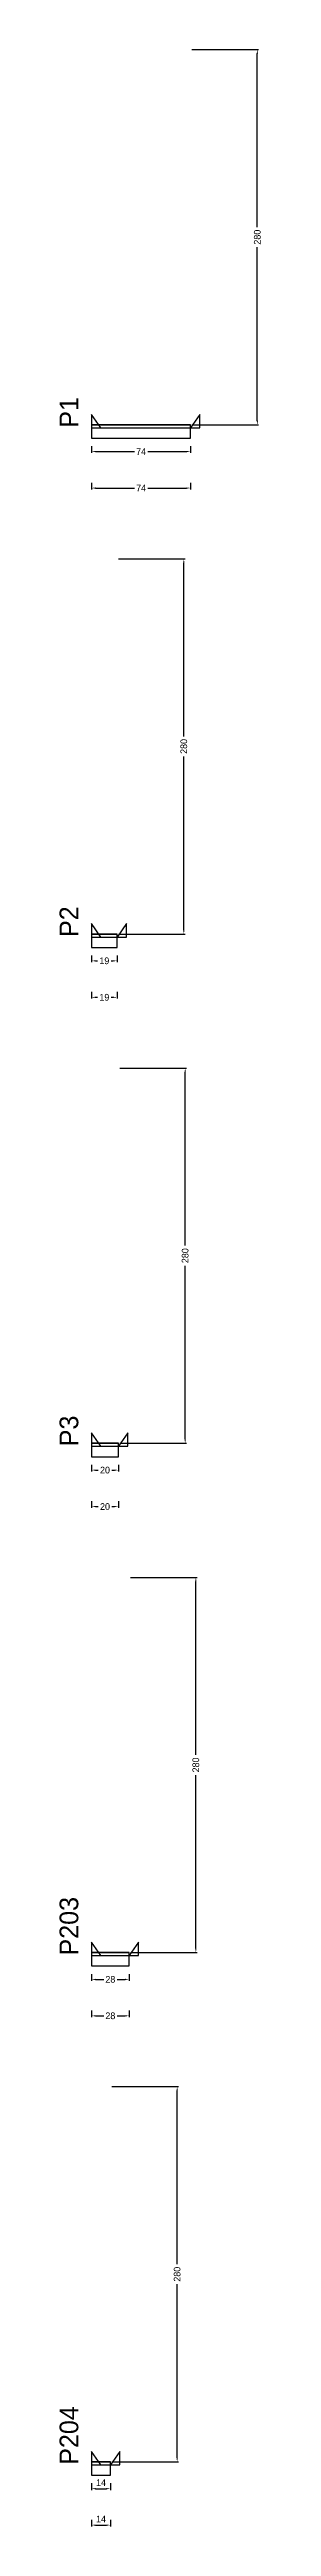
# Model space of a CAD drawing. Header units: centimetres. Extents: x -8500 to 4127, y -3806 to 295.
# Drawn here: x 3976 to 4127, y -1566 to 282 of the extents above; entities that cross this region are included whole.
import ezdxf

# ---------------------------------------------------------------- set-up
doc = ezdxf.new("R2010")
doc.units = ezdxf.units.CM
for name, color, linetype in [('NOMENCLATURA', 7, 'Continuous'), ('SARR_2.2x10', 60, 'Continuous'), ('SARR_2.2x7', 40, 'Continuous')]:
    doc.layers.add(name, color=color, linetype=linetype)
doc.dimstyles.new('PAINEL-NOVA', dxfattribs={"dimtxt": 5, "dimasz": 3, "dimexe": 1, "dimexo": 1, "dimgap": 1, "dimtad": 1, "dimcen": 2.5, "dimazin": 3, "dimtfac": 1, "dimtmove": 0, "dimatfit": 3})

# ---------------------------------------------------------------- blocks, each defined once
blk = doc.blocks.new('_CLOSEDFILLED')
at = {"color": 0, "linetype": 'BYBLOCK'}
blk.add_solid([(-1, 0.16), (0, 0), (-1, -0.16)], dxfattribs=at)
blk = doc.blocks.new('*D21')
for p, q in [((4000, -13.8), (4000, -18.8)), ((4003, -17.8), (4032, -17.8)), ((4042, -17.8), (4071, -17.8)), ((4074, -13.8), (4074, -18.8))]:
    blk.add_line(p, q)
at = {"layer": 'Defpoints'}
for p in [(4000, -12.8), (4000, -17.8), (4074, -12.8)]:
    blk.add_point(p, dxfattribs=at)
at = {"layer": 'SARR_2.2x10', "xscale": 3, "yscale": 3, "rotation": 180}
blk.add_blockref('_CLOSEDFILLED', (4000, -17.8), dxfattribs=at)
at = {"layer": 'SARR_2.2x10', "xscale": 3, "yscale": 3}
blk.add_blockref('_CLOSEDFILLED', (4074, -17.8), dxfattribs=at)
at = {"layer": 'SARR_2.2x10', "insert": (4037, -17.8), "char_height": 5, "attachment_point": 5}
blk.add_mtext('74', dxfattribs=at)
blk = doc.blocks.new('*D22')
for p, q in [((4075, 282.2), (4125, 282.2)), ((4124, 149.7), (4124, 279.2)), ((4124, 5.2), (4124, 134.7)), ((4075, 2.2), (4125, 2.2))]:
    blk.add_line(p, q)
at = {"layer": 'Defpoints'}
for p in [(4074, 282.2), (4074, 2.2), (4124, 2.2)]:
    blk.add_point(p, dxfattribs=at)
at = {"layer": 'SARR_2.2x10', "xscale": 3, "yscale": 3}
for p, rotation in [((4124, 282.2), 90), ((4124, 2.2), 270)]:
    blk.add_blockref('_CLOSEDFILLED', p, dxfattribs=dict(at, rotation=rotation))
at = {"layer": 'SARR_2.2x10', "insert": (4124, 142.2), "char_height": 5, "attachment_point": 5, "rotation": 90}
blk.add_mtext('280', dxfattribs=at)
blk = doc.blocks.new('*D23')
for p, q in [((4075, 282.2), (4125, 282.2)), ((4124, 149.7), (4124, 279.2)), ((4124, 5.2), (4124, 134.7)), ((4075, 2.2), (4125, 2.2))]:
    blk.add_line(p, q)
at = {"layer": 'Defpoints'}
for p in [(4074, 282.2), (4074, 2.2), (4124, 2.2)]:
    blk.add_point(p, dxfattribs=at)
at = {"layer": 'SARR_2.2x10', "xscale": 3, "yscale": 3}
for p, rotation in [((4124, 282.2), 90), ((4124, 2.2), 270)]:
    blk.add_blockref('_CLOSEDFILLED', p, dxfattribs=dict(at, rotation=rotation))
at = {"layer": 'SARR_2.2x10', "insert": (4124, 142.2), "char_height": 5, "attachment_point": 5, "rotation": 90}
blk.add_mtext('280', dxfattribs=at)
blk = doc.blocks.new('*D24')
for p, q in [((4075, 282.2), (4125, 282.2)), ((4124, 149.7), (4124, 279.2)), ((4124, 5.2), (4124, 134.7)), ((4075, 2.2), (4125, 2.2))]:
    blk.add_line(p, q)
at = {"layer": 'Defpoints'}
for p in [(4074, 282.2), (4074, 2.2), (4124, 2.2)]:
    blk.add_point(p, dxfattribs=at)
at = {"layer": 'SARR_2.2x10', "xscale": 3, "yscale": 3}
for p, rotation in [((4124, 282.2), 90), ((4124, 2.2), 270)]:
    blk.add_blockref('_CLOSEDFILLED', p, dxfattribs=dict(at, rotation=rotation))
at = {"layer": 'SARR_2.2x10', "insert": (4124, 142.2), "char_height": 5, "attachment_point": 5, "rotation": 90}
blk.add_mtext('280', dxfattribs=at)
blk = doc.blocks.new('*D25')
for p, q in [((4075, 282.2), (4125, 282.2)), ((4124, 149.7), (4124, 279.2)), ((4124, 5.2), (4124, 134.7)), ((4075, 2.2), (4125, 2.2))]:
    blk.add_line(p, q)
at = {"layer": 'Defpoints'}
for p in [(4074, 282.2), (4074, 2.2), (4124, 2.2)]:
    blk.add_point(p, dxfattribs=at)
at = {"layer": 'SARR_2.2x10', "xscale": 3, "yscale": 3}
for p, rotation in [((4124, 282.2), 90), ((4124, 2.2), 270)]:
    blk.add_blockref('_CLOSEDFILLED', p, dxfattribs=dict(at, rotation=rotation))
at = {"layer": 'SARR_2.2x10', "insert": (4124, 142.2), "char_height": 5, "attachment_point": 5, "rotation": 90}
blk.add_mtext('280', dxfattribs=at)
blk = doc.blocks.new('*D26')
for p, q in [((4000, -41), (4000, -46)), ((4003, -45), (4032, -45)), ((4042, -45), (4071, -45)), ((4074, -41), (4074, -46))]:
    blk.add_line(p, q)
at = {"layer": 'Defpoints'}
for p in [(4000, -40), (4000, -45), (4074, -40)]:
    blk.add_point(p, dxfattribs=at)
at = {"layer": 'SARR_2.2x10', "xscale": 3, "yscale": 3, "rotation": 180}
blk.add_blockref('_CLOSEDFILLED', (4000, -45), dxfattribs=at)
at = {"layer": 'SARR_2.2x10', "xscale": 3, "yscale": 3}
blk.add_blockref('_CLOSEDFILLED', (4074, -45), dxfattribs=at)
at = {"layer": 'SARR_2.2x10', "insert": (4037, -45), "char_height": 5, "attachment_point": 5}
blk.add_mtext('74', dxfattribs=at)
blk = doc.blocks.new('GRA-E')
at = {"layer": 'SARR_2.2x7'}
blk.add_lwpolyline([(0, 0), (7, 0), (0, 10)], close=True, dxfattribs=at)
blk = doc.blocks.new('GRA-D')
at = {"layer": 'SARR_2.2x7'}
blk.add_lwpolyline([(0, 0), (7, 0), (7, 10)], close=True, dxfattribs=at)
blk = doc.blocks.new('*D47')
for p, q in [((4000, -393.8), (4000, -398.8)), ((4003, -397.8), (4004.5, -397.8)), ((4014.5, -397.8), (4016, -397.8)), ((4019, -393.8), (4019, -398.8))]:
    blk.add_line(p, q)
at = {"layer": 'Defpoints'}
for p in [(4000, -392.8), (4000, -397.8), (4019, -392.8)]:
    blk.add_point(p, dxfattribs=at)
at = {"layer": 'SARR_2.2x10', "xscale": 3, "yscale": 3, "rotation": 180}
blk.add_blockref('_CLOSEDFILLED', (4000, -397.8), dxfattribs=at)
at = {"layer": 'SARR_2.2x10', "xscale": 3, "yscale": 3}
blk.add_blockref('_CLOSEDFILLED', (4019, -397.8), dxfattribs=at)
at = {"layer": 'SARR_2.2x10', "insert": (4009.5, -397.8), "char_height": 5, "attachment_point": 5}
blk.add_mtext('19', dxfattribs=at)
blk = doc.blocks.new('*D48')
for p, q in [((4020, -97.8), (4070, -97.8)), ((4069, -230.3), (4069, -100.8)), ((4069, -374.8), (4069, -245.3)), ((4020, -377.8), (4070, -377.8))]:
    blk.add_line(p, q)
at = {"layer": 'Defpoints'}
for p in [(4019, -97.8), (4019, -377.8), (4069, -377.8)]:
    blk.add_point(p, dxfattribs=at)
at = {"layer": 'SARR_2.2x10', "xscale": 3, "yscale": 3}
for p, rotation in [((4069, -97.8), 90), ((4069, -377.8), 270)]:
    blk.add_blockref('_CLOSEDFILLED', p, dxfattribs=dict(at, rotation=rotation))
at = {"layer": 'SARR_2.2x10', "insert": (4069, -237.8), "char_height": 5, "attachment_point": 5, "rotation": 90}
blk.add_mtext('280', dxfattribs=at)
blk = doc.blocks.new('*D49')
for p, q in [((4020, -97.8), (4070, -97.8)), ((4069, -230.3), (4069, -100.8)), ((4069, -374.8), (4069, -245.3)), ((4020, -377.8), (4070, -377.8))]:
    blk.add_line(p, q)
at = {"layer": 'Defpoints'}
for p in [(4019, -97.8), (4019, -377.8), (4069, -377.8)]:
    blk.add_point(p, dxfattribs=at)
at = {"layer": 'SARR_2.2x10', "xscale": 3, "yscale": 3}
for p, rotation in [((4069, -97.8), 90), ((4069, -377.8), 270)]:
    blk.add_blockref('_CLOSEDFILLED', p, dxfattribs=dict(at, rotation=rotation))
at = {"layer": 'SARR_2.2x10', "insert": (4069, -237.8), "char_height": 5, "attachment_point": 5, "rotation": 90}
blk.add_mtext('280', dxfattribs=at)
blk = doc.blocks.new('*D50')
for p, q in [((4020, -97.8), (4070, -97.8)), ((4069, -230.3), (4069, -100.8)), ((4069, -374.8), (4069, -245.3)), ((4020, -377.8), (4070, -377.8))]:
    blk.add_line(p, q)
at = {"layer": 'Defpoints'}
for p in [(4019, -97.8), (4019, -377.8), (4069, -377.8)]:
    blk.add_point(p, dxfattribs=at)
at = {"layer": 'SARR_2.2x10', "xscale": 3, "yscale": 3}
for p, rotation in [((4069, -97.8), 90), ((4069, -377.8), 270)]:
    blk.add_blockref('_CLOSEDFILLED', p, dxfattribs=dict(at, rotation=rotation))
at = {"layer": 'SARR_2.2x10', "insert": (4069, -237.8), "char_height": 5, "attachment_point": 5, "rotation": 90}
blk.add_mtext('280', dxfattribs=at)
blk = doc.blocks.new('*D51')
for p, q in [((4020, -97.8), (4070, -97.8)), ((4069, -230.3), (4069, -100.8)), ((4069, -374.8), (4069, -245.3)), ((4020, -377.8), (4070, -377.8))]:
    blk.add_line(p, q)
at = {"layer": 'Defpoints'}
for p in [(4019, -97.8), (4019, -377.8), (4069, -377.8)]:
    blk.add_point(p, dxfattribs=at)
at = {"layer": 'SARR_2.2x10', "xscale": 3, "yscale": 3}
for p, rotation in [((4069, -97.8), 90), ((4069, -377.8), 270)]:
    blk.add_blockref('_CLOSEDFILLED', p, dxfattribs=dict(at, rotation=rotation))
at = {"layer": 'SARR_2.2x10', "insert": (4069, -237.8), "char_height": 5, "attachment_point": 5, "rotation": 90}
blk.add_mtext('280', dxfattribs=at)
blk = doc.blocks.new('*D52')
for p, q in [((4000, -421), (4000, -426)), ((4003, -425), (4004.5, -425)), ((4014.5, -425), (4016, -425)), ((4019, -421), (4019, -426))]:
    blk.add_line(p, q)
at = {"layer": 'Defpoints'}
for p in [(4000, -420), (4000, -425), (4019, -420)]:
    blk.add_point(p, dxfattribs=at)
at = {"layer": 'SARR_2.2x10', "xscale": 3, "yscale": 3, "rotation": 180}
blk.add_blockref('_CLOSEDFILLED', (4000, -425), dxfattribs=at)
at = {"layer": 'SARR_2.2x10', "xscale": 3, "yscale": 3}
blk.add_blockref('_CLOSEDFILLED', (4019, -425), dxfattribs=at)
at = {"layer": 'SARR_2.2x10', "insert": (4009.5, -425), "char_height": 5, "attachment_point": 5}
blk.add_mtext('19', dxfattribs=at)
blk = doc.blocks.new('*D73')
for p, q in [((4000, -773.8), (4000, -778.8)), ((4020, -773.8), (4020, -778.8)), ((4003, -777.8), (4005, -777.8)), ((4015, -777.8), (4017, -777.8))]:
    blk.add_line(p, q)
at = {"layer": 'Defpoints'}
for p in [(4000, -772.8), (4020, -772.8), (4000, -777.8)]:
    blk.add_point(p, dxfattribs=at)
at = {"layer": 'SARR_2.2x10', "xscale": 3, "yscale": 3, "rotation": 180}
blk.add_blockref('_CLOSEDFILLED', (4000, -777.8), dxfattribs=at)
at = {"layer": 'SARR_2.2x10', "xscale": 3, "yscale": 3}
blk.add_blockref('_CLOSEDFILLED', (4020, -777.8), dxfattribs=at)
at = {"layer": 'SARR_2.2x10', "insert": (4010, -777.8), "char_height": 5, "attachment_point": 5}
blk.add_mtext('20', dxfattribs=at)
blk = doc.blocks.new('*D74')
for p, q in [((4021, -477.8), (4071, -477.8)), ((4070, -610.3), (4070, -480.8)), ((4070, -754.8), (4070, -625.3)), ((4021, -757.8), (4071, -757.8))]:
    blk.add_line(p, q)
at = {"layer": 'Defpoints'}
for p in [(4020, -477.8), (4020, -757.8), (4070, -757.8)]:
    blk.add_point(p, dxfattribs=at)
at = {"layer": 'SARR_2.2x10', "xscale": 3, "yscale": 3}
for p, rotation in [((4070, -477.8), 90), ((4070, -757.8), 270)]:
    blk.add_blockref('_CLOSEDFILLED', p, dxfattribs=dict(at, rotation=rotation))
at = {"layer": 'SARR_2.2x10', "insert": (4070, -617.8), "char_height": 5, "attachment_point": 5, "rotation": 90}
blk.add_mtext('280', dxfattribs=at)
blk = doc.blocks.new('*D75')
for p, q in [((4021, -477.8), (4071, -477.8)), ((4070, -610.3), (4070, -480.8)), ((4070, -754.8), (4070, -625.3)), ((4021, -757.8), (4071, -757.8))]:
    blk.add_line(p, q)
at = {"layer": 'Defpoints'}
for p in [(4020, -477.8), (4020, -757.8), (4070, -757.8)]:
    blk.add_point(p, dxfattribs=at)
at = {"layer": 'SARR_2.2x10', "xscale": 3, "yscale": 3}
for p, rotation in [((4070, -477.8), 90), ((4070, -757.8), 270)]:
    blk.add_blockref('_CLOSEDFILLED', p, dxfattribs=dict(at, rotation=rotation))
at = {"layer": 'SARR_2.2x10', "insert": (4070, -617.8), "char_height": 5, "attachment_point": 5, "rotation": 90}
blk.add_mtext('280', dxfattribs=at)
blk = doc.blocks.new('*D76')
for p, q in [((4021, -477.8), (4071, -477.8)), ((4070, -610.3), (4070, -480.8)), ((4070, -754.8), (4070, -625.3)), ((4021, -757.8), (4071, -757.8))]:
    blk.add_line(p, q)
at = {"layer": 'Defpoints'}
for p in [(4020, -477.8), (4020, -757.8), (4070, -757.8)]:
    blk.add_point(p, dxfattribs=at)
at = {"layer": 'SARR_2.2x10', "xscale": 3, "yscale": 3}
for p, rotation in [((4070, -477.8), 90), ((4070, -757.8), 270)]:
    blk.add_blockref('_CLOSEDFILLED', p, dxfattribs=dict(at, rotation=rotation))
at = {"layer": 'SARR_2.2x10', "insert": (4070, -617.8), "char_height": 5, "attachment_point": 5, "rotation": 90}
blk.add_mtext('280', dxfattribs=at)
blk = doc.blocks.new('*D77')
for p, q in [((4021, -477.8), (4071, -477.8)), ((4070, -610.3), (4070, -480.8)), ((4070, -754.8), (4070, -625.3)), ((4021, -757.8), (4071, -757.8))]:
    blk.add_line(p, q)
at = {"layer": 'Defpoints'}
for p in [(4020, -477.8), (4020, -757.8), (4070, -757.8)]:
    blk.add_point(p, dxfattribs=at)
at = {"layer": 'SARR_2.2x10', "xscale": 3, "yscale": 3}
for p, rotation in [((4070, -477.8), 90), ((4070, -757.8), 270)]:
    blk.add_blockref('_CLOSEDFILLED', p, dxfattribs=dict(at, rotation=rotation))
at = {"layer": 'SARR_2.2x10', "insert": (4070, -617.8), "char_height": 5, "attachment_point": 5, "rotation": 90}
blk.add_mtext('280', dxfattribs=at)
blk = doc.blocks.new('*D78')
for p, q in [((4000, -801), (4000, -806)), ((4003, -805), (4005, -805)), ((4015, -805), (4017, -805)), ((4020, -801), (4020, -806))]:
    blk.add_line(p, q)
at = {"layer": 'Defpoints'}
for p in [(4000, -800), (4000, -805), (4020, -800)]:
    blk.add_point(p, dxfattribs=at)
at = {"layer": 'SARR_2.2x10', "xscale": 3, "yscale": 3, "rotation": 180}
blk.add_blockref('_CLOSEDFILLED', (4000, -805), dxfattribs=at)
at = {"layer": 'SARR_2.2x10', "xscale": 3, "yscale": 3}
blk.add_blockref('_CLOSEDFILLED', (4020, -805), dxfattribs=at)
at = {"layer": 'SARR_2.2x10', "insert": (4010, -805), "char_height": 5, "attachment_point": 5}
blk.add_mtext('20', dxfattribs=at)
blk = doc.blocks.new('*D99')
for p, q in [((4000, -1153.8), (4000, -1158.8)), ((4003, -1157.8), (4009, -1157.8)), ((4019, -1157.8), (4025, -1157.8)), ((4028, -1153.8), (4028, -1158.8))]:
    blk.add_line(p, q)
at = {"layer": 'Defpoints'}
for p in [(4000, -1152.8), (4000, -1157.8), (4028, -1152.8)]:
    blk.add_point(p, dxfattribs=at)
at = {"layer": 'SARR_2.2x10', "xscale": 3, "yscale": 3, "rotation": 180}
blk.add_blockref('_CLOSEDFILLED', (4000, -1157.8), dxfattribs=at)
at = {"layer": 'SARR_2.2x10', "xscale": 3, "yscale": 3}
blk.add_blockref('_CLOSEDFILLED', (4028, -1157.8), dxfattribs=at)
at = {"layer": 'SARR_2.2x10', "insert": (4014, -1157.8), "char_height": 5, "attachment_point": 5}
blk.add_mtext('28', dxfattribs=at)
blk = doc.blocks.new('*D100')
for p, q in [((4029, -857.8), (4079, -857.8)), ((4078, -990.3), (4078, -860.8)), ((4078, -1134.8), (4078, -1005.3)), ((4029, -1137.8), (4079, -1137.8))]:
    blk.add_line(p, q)
at = {"layer": 'Defpoints'}
for p in [(4028, -857.8), (4028, -1137.8), (4078, -1137.8)]:
    blk.add_point(p, dxfattribs=at)
at = {"layer": 'SARR_2.2x10', "xscale": 3, "yscale": 3}
for p, rotation in [((4078, -857.8), 90), ((4078, -1137.8), 270)]:
    blk.add_blockref('_CLOSEDFILLED', p, dxfattribs=dict(at, rotation=rotation))
at = {"layer": 'SARR_2.2x10', "insert": (4078, -997.8), "char_height": 5, "attachment_point": 5, "rotation": 90}
blk.add_mtext('280', dxfattribs=at)
blk = doc.blocks.new('*D101')
for p, q in [((4029, -857.8), (4079, -857.8)), ((4078, -990.3), (4078, -860.8)), ((4078, -1134.8), (4078, -1005.3)), ((4029, -1137.8), (4079, -1137.8))]:
    blk.add_line(p, q)
at = {"layer": 'Defpoints'}
for p in [(4028, -857.8), (4028, -1137.8), (4078, -1137.8)]:
    blk.add_point(p, dxfattribs=at)
at = {"layer": 'SARR_2.2x10', "xscale": 3, "yscale": 3}
for p, rotation in [((4078, -857.8), 90), ((4078, -1137.8), 270)]:
    blk.add_blockref('_CLOSEDFILLED', p, dxfattribs=dict(at, rotation=rotation))
at = {"layer": 'SARR_2.2x10', "insert": (4078, -997.8), "char_height": 5, "attachment_point": 5, "rotation": 90}
blk.add_mtext('280', dxfattribs=at)
blk = doc.blocks.new('*D102')
for p, q in [((4029, -857.8), (4079, -857.8)), ((4078, -990.3), (4078, -860.8)), ((4078, -1134.8), (4078, -1005.3)), ((4029, -1137.8), (4079, -1137.8))]:
    blk.add_line(p, q)
at = {"layer": 'Defpoints'}
for p in [(4028, -857.8), (4028, -1137.8), (4078, -1137.8)]:
    blk.add_point(p, dxfattribs=at)
at = {"layer": 'SARR_2.2x10', "xscale": 3, "yscale": 3}
for p, rotation in [((4078, -857.8), 90), ((4078, -1137.8), 270)]:
    blk.add_blockref('_CLOSEDFILLED', p, dxfattribs=dict(at, rotation=rotation))
at = {"layer": 'SARR_2.2x10', "insert": (4078, -997.8), "char_height": 5, "attachment_point": 5, "rotation": 90}
blk.add_mtext('280', dxfattribs=at)
blk = doc.blocks.new('*D103')
for p, q in [((4029, -857.8), (4079, -857.8)), ((4078, -990.3), (4078, -860.8)), ((4078, -1134.8), (4078, -1005.3)), ((4029, -1137.8), (4079, -1137.8))]:
    blk.add_line(p, q)
at = {"layer": 'Defpoints'}
for p in [(4028, -857.8), (4028, -1137.8), (4078, -1137.8)]:
    blk.add_point(p, dxfattribs=at)
at = {"layer": 'SARR_2.2x10', "xscale": 3, "yscale": 3}
for p, rotation in [((4078, -857.8), 90), ((4078, -1137.8), 270)]:
    blk.add_blockref('_CLOSEDFILLED', p, dxfattribs=dict(at, rotation=rotation))
at = {"layer": 'SARR_2.2x10', "insert": (4078, -997.8), "char_height": 5, "attachment_point": 5, "rotation": 90}
blk.add_mtext('280', dxfattribs=at)
blk = doc.blocks.new('*D104')
for p, q in [((4000, -1181), (4000, -1186)), ((4028, -1181), (4028, -1186)), ((4003, -1185), (4009, -1185)), ((4019, -1185), (4025, -1185))]:
    blk.add_line(p, q)
at = {"layer": 'Defpoints'}
for p in [(4000, -1180), (4028, -1180), (4000, -1185)]:
    blk.add_point(p, dxfattribs=at)
at = {"layer": 'SARR_2.2x10', "xscale": 3, "yscale": 3, "rotation": 180}
blk.add_blockref('_CLOSEDFILLED', (4000, -1185), dxfattribs=at)
at = {"layer": 'SARR_2.2x10', "xscale": 3, "yscale": 3}
blk.add_blockref('_CLOSEDFILLED', (4028, -1185), dxfattribs=at)
at = {"layer": 'SARR_2.2x10', "insert": (4014, -1185), "char_height": 5, "attachment_point": 5}
blk.add_mtext('28', dxfattribs=at)
blk = doc.blocks.new('*D125')
for p, q in [((4000, -1533.8), (4000, -1538.8)), ((4014, -1533.8), (4014, -1538.8)), ((4003, -1537.8), (4011, -1537.8))]:
    blk.add_line(p, q)
at = {"layer": 'Defpoints'}
for p in [(4000, -1532.8), (4014, -1532.8), (4000, -1537.8)]:
    blk.add_point(p, dxfattribs=at)
at = {"layer": 'SARR_2.2x10', "xscale": 3, "yscale": 3, "rotation": 180}
blk.add_blockref('_CLOSEDFILLED', (4000, -1537.8), dxfattribs=at)
at = {"layer": 'SARR_2.2x10', "xscale": 3, "yscale": 3}
blk.add_blockref('_CLOSEDFILLED', (4014, -1537.8), dxfattribs=at)
at = {"layer": 'SARR_2.2x10', "insert": (4007, -1533.3), "char_height": 5, "attachment_point": 5}
blk.add_mtext('14', dxfattribs=at)
blk = doc.blocks.new('*D126')
for p, q in [((4015, -1237.8), (4065, -1237.8)), ((4064, -1370.3), (4064, -1240.8)), ((4064, -1514.8), (4064, -1385.3)), ((4015, -1517.8), (4065, -1517.8))]:
    blk.add_line(p, q)
at = {"layer": 'Defpoints'}
for p in [(4014, -1237.8), (4014, -1517.8), (4064, -1517.8)]:
    blk.add_point(p, dxfattribs=at)
at = {"layer": 'SARR_2.2x10', "xscale": 3, "yscale": 3}
for p, rotation in [((4064, -1237.8), 90), ((4064, -1517.8), 270)]:
    blk.add_blockref('_CLOSEDFILLED', p, dxfattribs=dict(at, rotation=rotation))
at = {"layer": 'SARR_2.2x10', "insert": (4064, -1377.8), "char_height": 5, "attachment_point": 5, "rotation": 90}
blk.add_mtext('280', dxfattribs=at)
blk = doc.blocks.new('*D127')
for p, q in [((4015, -1237.8), (4065, -1237.8)), ((4064, -1370.3), (4064, -1240.8)), ((4064, -1514.8), (4064, -1385.3)), ((4015, -1517.8), (4065, -1517.8))]:
    blk.add_line(p, q)
at = {"layer": 'Defpoints'}
for p in [(4014, -1237.8), (4014, -1517.8), (4064, -1517.8)]:
    blk.add_point(p, dxfattribs=at)
at = {"layer": 'SARR_2.2x10', "xscale": 3, "yscale": 3}
for p, rotation in [((4064, -1237.8), 90), ((4064, -1517.8), 270)]:
    blk.add_blockref('_CLOSEDFILLED', p, dxfattribs=dict(at, rotation=rotation))
at = {"layer": 'SARR_2.2x10', "insert": (4064, -1377.8), "char_height": 5, "attachment_point": 5, "rotation": 90}
blk.add_mtext('280', dxfattribs=at)
blk = doc.blocks.new('*D128')
for p, q in [((4015, -1237.8), (4065, -1237.8)), ((4064, -1370.3), (4064, -1240.8)), ((4064, -1514.8), (4064, -1385.3)), ((4015, -1517.8), (4065, -1517.8))]:
    blk.add_line(p, q)
at = {"layer": 'Defpoints'}
for p in [(4014, -1237.8), (4014, -1517.8), (4064, -1517.8)]:
    blk.add_point(p, dxfattribs=at)
at = {"layer": 'SARR_2.2x10', "xscale": 3, "yscale": 3}
for p, rotation in [((4064, -1237.8), 90), ((4064, -1517.8), 270)]:
    blk.add_blockref('_CLOSEDFILLED', p, dxfattribs=dict(at, rotation=rotation))
at = {"layer": 'SARR_2.2x10', "insert": (4064, -1377.8), "char_height": 5, "attachment_point": 5, "rotation": 90}
blk.add_mtext('280', dxfattribs=at)
blk = doc.blocks.new('*D129')
for p, q in [((4015, -1237.8), (4065, -1237.8)), ((4064, -1370.3), (4064, -1240.8)), ((4064, -1514.8), (4064, -1385.3)), ((4015, -1517.8), (4065, -1517.8))]:
    blk.add_line(p, q)
at = {"layer": 'Defpoints'}
for p in [(4014, -1237.8), (4014, -1517.8), (4064, -1517.8)]:
    blk.add_point(p, dxfattribs=at)
at = {"layer": 'SARR_2.2x10', "xscale": 3, "yscale": 3}
for p, rotation in [((4064, -1237.8), 90), ((4064, -1517.8), 270)]:
    blk.add_blockref('_CLOSEDFILLED', p, dxfattribs=dict(at, rotation=rotation))
at = {"layer": 'SARR_2.2x10', "insert": (4064, -1377.8), "char_height": 5, "attachment_point": 5, "rotation": 90}
blk.add_mtext('280', dxfattribs=at)
blk = doc.blocks.new('*D130')
for p, q in [((4000, -1561), (4000, -1566)), ((4003, -1565), (4011, -1565)), ((4014, -1561), (4014, -1566))]:
    blk.add_line(p, q)
at = {"layer": 'Defpoints'}
for p in [(4000, -1560), (4000, -1565), (4014, -1560)]:
    blk.add_point(p, dxfattribs=at)
at = {"layer": 'SARR_2.2x10', "xscale": 3, "yscale": 3, "rotation": 180}
blk.add_blockref('_CLOSEDFILLED', (4000, -1565), dxfattribs=at)
at = {"layer": 'SARR_2.2x10', "xscale": 3, "yscale": 3}
blk.add_blockref('_CLOSEDFILLED', (4014, -1565), dxfattribs=at)
at = {"layer": 'SARR_2.2x10', "insert": (4007, -1560.5), "char_height": 5, "attachment_point": 5}
blk.add_mtext('14', dxfattribs=at)

msp = doc.modelspace()

# ---------------------------------------------------------------- linework, layer by layer
at = {"layer": 'SARR_2.2x10'}
for p, q in [((4074, 2.2), (4000, 2.2)), ((4000, 2.2), (4000, -7.8)), ((4074, -7.8), (4074, 2.2)), ((4000, -7.8), (4074, -7.8)), ((4019, -377.8), (4000, -377.8)), ((4000, -377.8), (4000, -387.8)), ((4000, -387.8), (4019, -387.8)), ((4019, -387.8), (4019, -377.8)), ((4020, -757.8), (4000, -757.8)), ((4000, -757.8), (4000, -767.8)), ((4000, -767.8), (4020, -767.8)), ((4020, -767.8), (4020, -757.8)), ((4028, -1137.8), (4000, -1137.8)), ((4000, -1137.8), (4000, -1147.8)), ((4028, -1147.8), (4028, -1137.8)), ((4000, -1147.8), (4028, -1147.8)), ((4014, -1517.8), (4000, -1517.8)), ((4000, -1517.8), (4000, -1527.8)), ((4000, -1527.8), (4014, -1527.8)), ((4014, -1527.8), (4014, -1517.8))]:
    msp.add_line(p, q, dxfattribs=at)
at = {"layer": 'SARR_2.2x7'}
for p, q in [((4074, 2.2), (4000, 2.2)), ((4000, 2.2), (4000, 0)), ((4000, 2.2), (4007, 2.2)), ((4000, 2.2), (4007, 2.2)), ((4000, 2.2), (4007, 2.2)), ((4000, 2.2), (4007, 2.2)), ((4000, 0), (4074, 0)), ((4007, 2.2), (4074, 2.2)), ((4007, 2.2), (4074, 2.2)), ((4007, 2.2), (4074, 2.2)), ((4007, 2.2), (4074, 2.2)), ((4074, 0), (4074, 2.2)), ((4019, -377.8), (4000, -377.8)), ((4000, -377.8), (4000, -380)), ((4000, -377.8), (4007, -377.8)), ((4000, -377.8), (4007, -377.8)), ((4000, -377.8), (4007, -377.8)), ((4000, -377.8), (4007, -377.8)), ((4000, -380), (4019, -380)), ((4007, -377.8), (4019, -377.8)), ((4007, -377.8), (4019, -377.8)), ((4007, -377.8), (4019, -377.8)), ((4007, -377.8), (4019, -377.8)), ((4019, -380), (4019, -377.8)), ((4020, -757.8), (4000, -757.8)), ((4000, -757.8), (4000, -760)), ((4000, -757.8), (4007, -757.8)), ((4000, -757.8), (4007, -757.8)), ((4000, -757.8), (4007, -757.8)), ((4000, -757.8), (4007, -757.8)), ((4000, -760), (4020, -760)), ((4007, -757.8), (4020, -757.8)), ((4007, -757.8), (4020, -757.8)), ((4007, -757.8), (4020, -757.8)), ((4007, -757.8), (4020, -757.8)), ((4020, -760), (4020, -757.8)), ((4028, -1137.8), (4000, -1137.8)), ((4000, -1137.8), (4000, -1140)), ((4000, -1137.8), (4007, -1137.8)), ((4000, -1137.8), (4007, -1137.8)), ((4000, -1137.8), (4007, -1137.8)), ((4000, -1137.8), (4007, -1137.8)), ((4000, -1140), (4028, -1140)), ((4007, -1137.8), (4028, -1137.8)), ((4007, -1137.8), (4028, -1137.8)), ((4007, -1137.8), (4028, -1137.8)), ((4007, -1137.8), (4028, -1137.8)), ((4028, -1140), (4028, -1137.8)), ((4014, -1517.8), (4000, -1517.8)), ((4000, -1517.8), (4000, -1520)), ((4000, -1517.8), (4007, -1517.8)), ((4000, -1517.8), (4007, -1517.8)), ((4000, -1517.8), (4007, -1517.8)), ((4000, -1517.8), (4007, -1517.8)), ((4000, -1520), (4014, -1520)), ((4007, -1517.8), (4014, -1517.8)), ((4007, -1517.8), (4014, -1517.8)), ((4007, -1517.8), (4014, -1517.8)), ((4007, -1517.8), (4014, -1517.8)), ((4014, -1520), (4014, -1517.8))]:
    msp.add_line(p, q, dxfattribs=at)

# ---------------------------------------------------------------- block references
for name, p in [('GRA-E', (4000, 0)), ('GRA-D', (4074, 0)), ('GRA-E', (4000, -380)), ('GRA-D', (4019, -380)), ('GRA-E', (4000, -760)), ('GRA-D', (4020, -760)), ('GRA-E', (4000, -1140)), ('GRA-D', (4028, -1140)), ('GRA-E', (4000, -1520)), ('GRA-D', (4014, -1520))]:
    msp.add_blockref(name, p, dxfattribs=at)

# ---------------------------------------------------------------- texts
at = {"layer": 'NOMENCLATURA'}
for s, p in [('P1', (3990, 0)), ('P2', (3990, -380)), ('P3', (3990, -760)), ('P203', (3990, -1140)), ('P204', (3990, -1520))]:
    msp.add_text(s, height=14, rotation=90, dxfattribs=at).set_placement(p)

# ---------------------------------------------------------------- dimensions: what is measured, and where the dimension line sits
at = {"layer": 'SARR_2.2x10'}
for base, p1, p2, picture, middle in [((4124, 2.2), (4074, 2.2), (4074, 282.2), '*D22', (4124, 142.2)), ((4124, 2.2), (4074, 2.2), (4074, 282.2), '*D23', (4124, 142.2)), ((4124, 2.2), (4074, 2.2), (4074, 282.2), '*D24', (4124, 142.2)), ((4124, 2.2), (4074, 2.2), (4074, 282.2), '*D25', (4124, 142.2)), ((4069, -377.8), (4019, -377.8), (4019, -97.8), '*D48', (4069, -237.8)), ((4069, -377.8), (4019, -377.8), (4019, -97.8), '*D49', (4069, -237.8)), ((4069, -377.8), (4019, -377.8), (4019, -97.8), '*D50', (4069, -237.8)), ((4069, -377.8), (4019, -377.8), (4019, -97.8), '*D51', (4069, -237.8)), ((4070, -757.8), (4020, -757.8), (4020, -477.8), '*D74', (4070, -617.8)), ((4070, -757.8), (4020, -757.8), (4020, -477.8), '*D75', (4070, -617.8)), ((4070, -757.8), (4020, -757.8), (4020, -477.8), '*D76', (4070, -617.8)), ((4070, -757.8), (4020, -757.8), (4020, -477.8), '*D77', (4070, -617.8)), ((4078, -1137.8), (4028, -1137.8), (4028, -857.8), '*D100', (4078, -997.8)), ((4078, -1137.8), (4028, -1137.8), (4028, -857.8), '*D101', (4078, -997.8)), ((4078, -1137.8), (4028, -1137.8), (4028, -857.8), '*D102', (4078, -997.8)), ((4078, -1137.8), (4028, -1137.8), (4028, -857.8), '*D103', (4078, -997.8)), ((4064, -1517.8), (4014, -1517.8), (4014, -1237.8), '*D126', (4064, -1377.8)), ((4064, -1517.8), (4014, -1517.8), (4014, -1237.8), '*D127', (4064, -1377.8)), ((4064, -1517.8), (4014, -1517.8), (4014, -1237.8), '*D128', (4064, -1377.8)), ((4064, -1517.8), (4014, -1517.8), (4014, -1237.8), '*D129', (4064, -1377.8))]:
    dim = msp.add_linear_dim(base=base, p1=p1, p2=p2, angle=90, dimstyle='PAINEL-NOVA', dxfattribs=at)
    dim.commit()
    dim.dimension.update_dxf_attribs({"geometry": picture, "text_midpoint": middle})
for base, p1, p2, picture, middle in [((4000, -17.8), (4000, -12.8), (4074, -12.8), '*D21', (4037, -17.8)), ((4000, -45), (4000, -40), (4074, -40), '*D26', (4037, -45)), ((4000, -397.8), (4000, -392.8), (4019, -392.8), '*D47', (4009.5, -397.8)), ((4000, -425), (4000, -420), (4019, -420), '*D52', (4009.5, -425)), ((4000, -777.8), (4000, -772.8), (4020, -772.8), '*D73', (4010, -777.8)), ((4000, -805), (4000, -800), (4020, -800), '*D78', (4010, -805)), ((4000, -1157.8), (4000, -1152.8), (4028, -1152.8), '*D99', (4014, -1157.8)), ((4000, -1185), (4000, -1180), (4028, -1180), '*D104', (4014, -1185)), ((4000, -1537.8), (4000, -1532.8), (4014, -1532.8), '*D125', (4007, -1533.3)), ((4000, -1565), (4000, -1560), (4014, -1560), '*D130', (4007, -1560.5))]:
    dim = msp.add_linear_dim(base=base, p1=p1, p2=p2, dimstyle='PAINEL-NOVA', dxfattribs=at)
    dim.commit()
    dim.dimension.update_dxf_attribs({"geometry": picture, "text_midpoint": middle})

doc.saveas('drawing.dxf')
